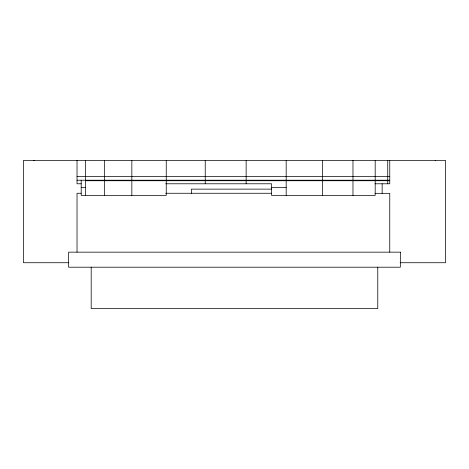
<?xml version="1.0" encoding="UTF-8"?>
<svg xmlns="http://www.w3.org/2000/svg" width="469" height="469" viewBox="0 0 469 469"><rect width="100%" height="100%" fill="white"/><g stroke="black" fill="none" stroke-linecap="round" stroke-linejoin="round"><path stroke-width="0.7" d="M435.156 160.421L435.502 160.416M77.027 176.391L389.762 176.391M77.027 180.213L389.762 180.213M85.651 180.735L389.762 180.735M81.196 183.784L77.027 183.784L77.027 160.416M165.715 183.784L271.569 183.784L271.569 195.45L375.188 195.45L375.188 160.416M374.983 183.784L389.762 183.784L389.762 160.416M81.196 187.6L85.651 187.6M271.569 187.6L286.178 187.6M271.733 189.124L191.428 189.136L191.428 193.445M81.196 193.263L77.027 193.263L77.027 252.158M165.715 193.263L271.569 193.263M374.966 193.334L389.762 193.334L389.762 252.158M68.884 262.728L23.45 262.728L23.45 160.416L445.55 160.416L445.55 262.728L400.116 262.728M33.504 160.416L34.36 160.421M387.734 160.416L387.734 183.784M382.147 183.784L382.147 193.334M377.774 267.201L377.774 308.584L91.191 308.584L91.191 267.201M352.975 160.416L352.975 195.45M322.619 160.416L322.619 195.45M286.178 160.416L286.178 195.45M246.143 160.416L246.143 183.784M205.234 160.416L205.234 183.784M166.249 160.416L166.249 195.45L81.196 195.45L81.196 180.213M131.842 160.416L131.842 195.45M104.347 160.416L104.347 195.45M85.651 160.416L85.651 195.45M400.344 252.158L68.621 252.158L68.621 267.201L400.344 267.201L400.344 252.158"/></g></svg>
